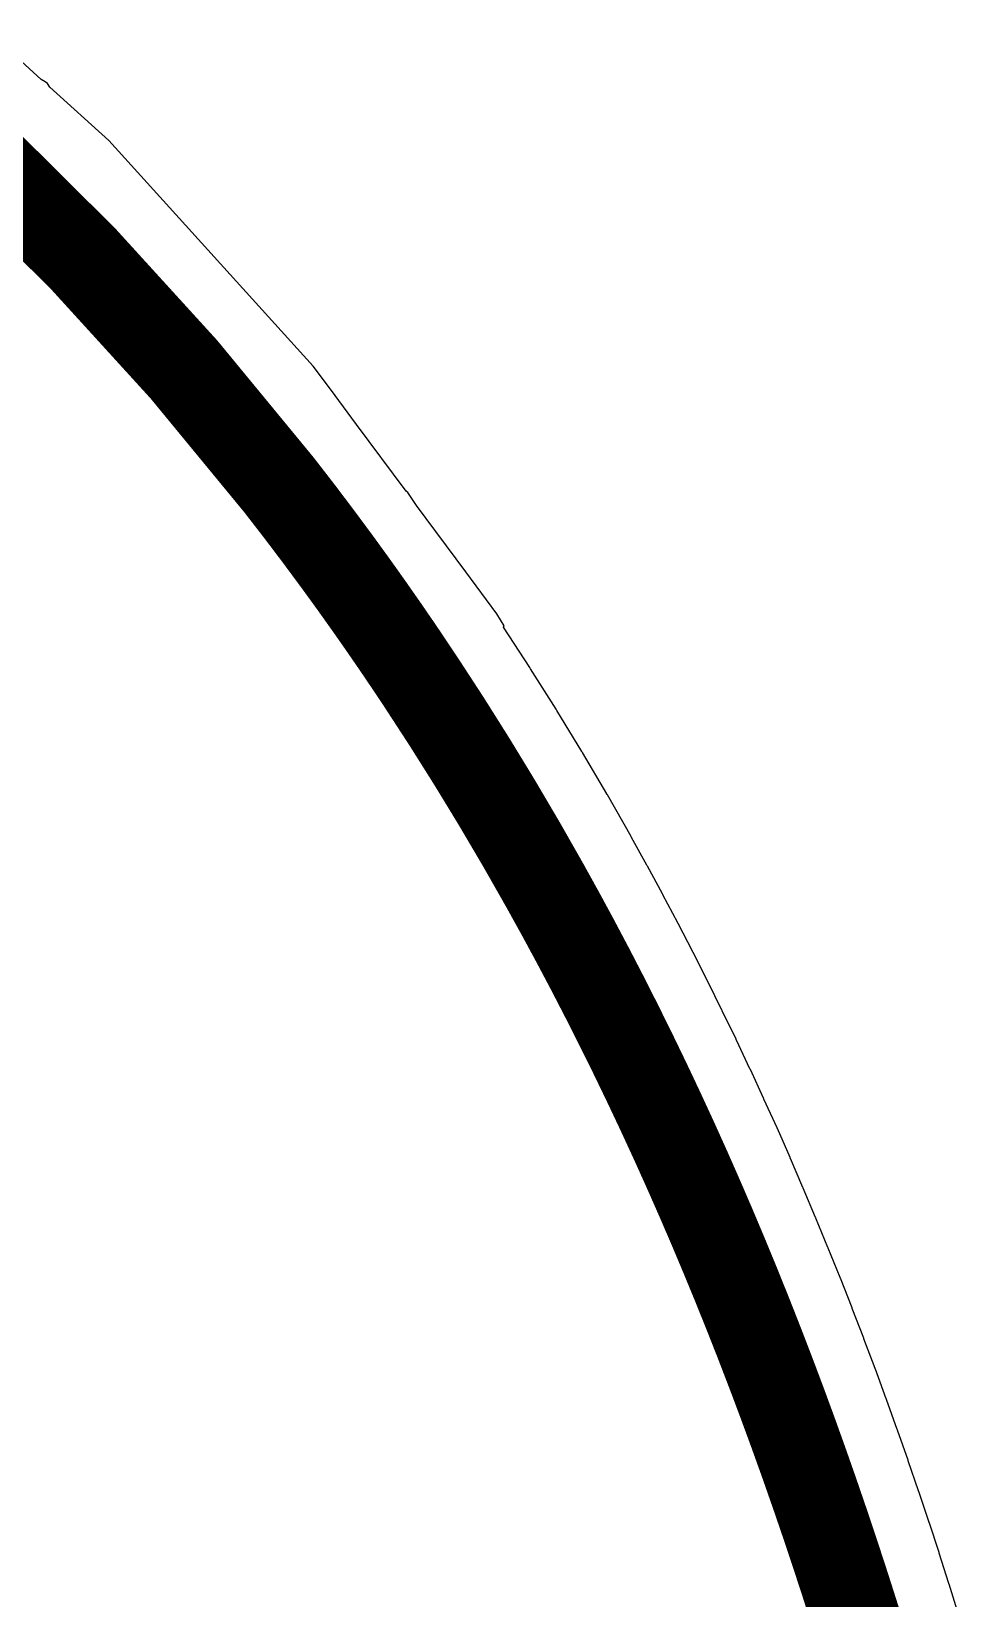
# Model space of a CAD drawing. Header units: millimetres. Extents: x -14 to 86, y -29 to 39.
# Drawn here: x 59.37 to 62.033, y -11.168 to -6.666 of the extents above; entities that cross this region are included whole.
import ezdxf

# ---------------------------------------------------------------- set-up
doc = ezdxf.new("R2010")
doc.units = ezdxf.units.MM
for name, color, linetype in [('BottomLayer', 5, 'Continuous'), ('KeepOutLayer', 6, 'Continuous'), ('Mechanical1', 6, 'Continuous'), ('TopLayer', 1, 'Continuous')]:
    doc.layers.add(name, color=color, linetype=linetype)

msp = doc.modelspace()

# ---------------------------------------------------------------- linework, layer by layer
at = {"layer": 'BottomLayer'}
for p, q in [((59.39857309999999, -6.803890379999999), (59.24630772, -6.66588456)), ((59.40955352, -6.8112259), (59.39857309999999, -6.803890379999999)), ((59.4095586, -6.81122082), (59.40955352, -6.8112259)), ((59.41621085999999, -6.81566328), (59.4095586, -6.81122082)), ((59.42353368, -6.826633539999999), (59.41621085999999, -6.81566328)), ((59.59239288, -6.97968124), (59.42353368, -6.826633539999999)), ((60.17944022, -7.62738632), (59.59239288, -6.97968124)), ((60.22906673999999, -7.69429754), (60.17944022, -7.62738632)), ((60.30397387999999, -7.79525492), (60.22906673999999, -7.69429754)), ((60.30397134, -7.795257459999999), (60.30397387999999, -7.79525492)), ((60.44608942, -7.9868776), (60.30397134, -7.795257459999999)), ((60.45153772, -7.99051742), (60.44608942, -7.9868776)), ((60.47651608, -8.02790368), (60.45153772, -7.99051742)), ((60.61803218, -8.21870848), (60.47651608, -8.02790368)), ((60.61807281999999, -8.21868054), (60.61803218, -8.21870848)), ((60.70737922, -8.339084159999999), (60.61807281999999, -8.21868054)), ((60.72824024000001, -8.373889779999999), (60.70737922, -8.339084159999999)), ((60.72664511999999, -8.37494388), (60.72824024000001, -8.373889779999999)), ((60.7263454, -8.37775312), (60.72664511999999, -8.37494388)), ((60.8015548, -8.4933028), (60.7263454, -8.37775312)), ((60.80237522, -8.49535004), (60.8015548, -8.4933028)), ((60.8038916, -8.496952779999999), (60.80237522, -8.49535004)), ((60.87718075999999, -8.613394), (60.8038916, -8.496952779999999)), ((60.87796054, -8.61542854), (60.87718075999999, -8.613394)), ((60.87943374, -8.61703382), (60.87796054, -8.61542854)), ((60.9508306, -8.734338639999999), (60.87943374, -8.61703382)), ((60.95156974, -8.73636048), (60.9508306, -8.734338639999999)), ((60.95299721999999, -8.737960679999999), (60.95156974, -8.73636048)), ((61.02253734, -8.856118939999998), (60.95299721999999, -8.737960679999999)), ((61.02323584, -8.858123), (61.02253734, -8.856118939999998)), ((61.02462014, -8.859720659999999), (61.02323584, -8.858123)), ((61.09233399999999, -8.97871966), (61.02462014, -8.859720659999999)), ((61.09288264, -8.98036812), (61.09233399999999, -8.97871966)), ((61.09400532, -8.98169654), (61.09288264, -8.98036812)), ((61.13815052, -9.06148556), (61.09400532, -8.98169654)), ((61.13856962, -9.062801279999999), (61.13815052, -9.06148556)), ((61.13944846, -9.06386046), (61.13856962, -9.062801279999999)), ((61.18280626, -9.144010159999999), (61.13944846, -9.06386046)), ((61.18320757999999, -9.1453081), (61.18280626, -9.144010159999999)), ((61.1840661, -9.14636474), (61.18320757999999, -9.1453081)), ((61.22664412, -9.22687258), (61.1840661, -9.14636474)), ((61.22702766, -9.22815782), (61.22664412, -9.22687258)), ((61.22786332, -9.2292043), (61.22702766, -9.22815782)), ((61.26967426, -9.31006012), (61.22786332, -9.2292043)), ((61.2700451, -9.311342819999998), (61.26967426, -9.31006012)), ((61.27086551999999, -9.31239184), (61.2700451, -9.311342819999998)), ((61.31191446, -9.39359818), (61.27086551999999, -9.31239184)), ((61.31226751999999, -9.3948631), (61.31191446, -9.39359818)), ((61.31306761999999, -9.3959045), (61.31226751999999, -9.3948631)), ((61.35336725999999, -9.47744866), (61.31306761999999, -9.3959045)), ((61.35370507999999, -9.478703419999999), (61.35336725999999, -9.47744866)), ((61.35448485999999, -9.479737199999999), (61.35370507999999, -9.478703419999999)), ((61.39404535999999, -9.56161918), (61.35448485999999, -9.479737199999999)), ((61.39436794, -9.5628587), (61.39404535999999, -9.56161918)), ((61.39512486, -9.56388232), (61.39436794, -9.5628587)), ((61.43395638, -9.646097039999999), (61.39512486, -9.56388232)), ((61.43426371999999, -9.647323859999998), (61.43395638, -9.646097039999999)), ((61.43501301999999, -9.6483551), (61.43426371999999, -9.647323859999998)), ((61.47312064, -9.73090002), (61.43501301999999, -9.6483551)), ((61.47341273999999, -9.73211414), (61.47312064, -9.73090002)), ((61.47413664, -9.7331276), (61.47341273999999, -9.73211414)), ((61.51153051999999, -9.815995099999999), (61.47413664, -9.7331276)), ((61.51180737999999, -9.81719144), (61.51153051999999, -9.815995099999999)), ((61.5125135, -9.81819728), (61.51180737999999, -9.81719144)), ((61.54920888, -9.90138228), (61.5125135, -9.81819728)), ((61.54947304, -9.902565919999999), (61.54920888, -9.90138228)), ((61.55016392, -9.90356922), (61.54947304, -9.902565919999999)), ((61.58616588, -9.987066639999998), (61.55016392, -9.90356922)), ((61.5864148, -9.98823504), (61.58616588, -9.987066639999998)), ((61.58708536, -9.989223099999998), (61.5864148, -9.98823504)), ((61.6224066, -10.07303294), (61.58708536, -9.989223099999998)), ((61.62264535999999, -10.07419372), (61.6224066, -10.07303294)), ((61.6232956, -10.07517162), (61.62264535999999, -10.07419372)), ((61.65794119999999, -10.15928372), (61.6232956, -10.07517162)), ((61.65816471999999, -10.1604191), (61.65794119999999, -10.15928372)), ((61.65880225999999, -10.16139446), (61.65816471999999, -10.1604191)), ((61.69278492, -10.24580882), (61.65880225999999, -10.16139446)), ((61.69299828, -10.24693404), (61.69278492, -10.24580882)), ((61.69361549999999, -10.2478967), (61.69299828, -10.24693404)), ((61.72694284, -10.3326057), (61.69361549999999, -10.2478967)), ((61.7271435, -10.33371314), (61.72694284, -10.3326057)), ((61.72774548, -10.33466818), (61.7271435, -10.33371314)), ((61.76042766, -10.41966928), (61.72774548, -10.33466818)), ((61.76061562, -10.4207564), (61.76042766, -10.41966928)), ((61.76119728, -10.42169366), (61.76061562, -10.4207564)), ((61.793247, -10.50697924), (61.76119728, -10.42169366)), ((61.7934248, -10.50806128), (61.793247, -10.50697924)), ((61.79399629999999, -10.508996), (61.7934248, -10.50806128)), ((61.8254161, -10.59456352), (61.79399629999999, -10.508996)), ((61.82558119999999, -10.59562016), (61.8254161, -10.59456352)), ((61.82612984, -10.59653202), (61.82558119999999, -10.59562016)), ((61.8569375, -10.6823764), (61.82612984, -10.59653202)), ((61.85709497999999, -10.68342542), (61.8569375, -10.6823764)), ((61.85763092, -10.68433474), (61.85709497999999, -10.68342542)), ((61.88782898, -10.7704509), (61.85763092, -10.68433474)), ((61.88797376, -10.77147198), (61.88782898, -10.7704509)), ((61.88849699999999, -10.77237114), (61.88797376, -10.77147198)), ((61.91809562, -10.85875146), (61.88849699999999, -10.77237114)), ((61.91823023999999, -10.8597573), (61.91809562, -10.85875146)), ((61.91873824, -10.86064376), (61.91823023999999, -10.8597573)), ((61.94775266, -10.94728824), (61.91873824, -10.86064376)), ((61.94787965999999, -10.94828646), (61.94775266, -10.94728824)), ((61.94836987999999, -10.94915768), (61.94787965999999, -10.94828646)), ((61.97680518, -11.03606378), (61.94836987999999, -10.94915768)), ((61.97692202, -11.0370366), (61.97680518, -11.03606378)), ((61.97739953999999, -11.03789766), (61.97692202, -11.0370366)), ((62.00526588, -11.12505268), (61.97739953999999, -11.03789766)), ((62.00537509999999, -11.1260128), (62.00526588, -11.12505268)), ((62.00583229999999, -11.126851), (62.00537509999999, -11.1260128)), ((62.03314238, -11.21425748), (62.00583229999999, -11.126851))]:
    msp.add_line(p, q, dxfattribs=at)
at = {"layer": 'KeepOutLayer', "const_width": 0.254}
for points in [[(59.214766, -7.017108139999999, -0.03740555069739566), (60.08157147999999, -7.969204279999999)], [(60.08157147999999, -7.969201739999999, -0.00802888836397019), (60.25010048, -8.19195466)], [(60.25010048, -8.19195466, -0.006576146277680436), (60.38426073999999, -8.38048108)], [(60.38426073999999, -8.38048362, -0.0051764673462738), (60.48758794, -8.533150319999999)]]:
    msp.add_lwpolyline(points, format="xyb", dxfattribs=at)
for points in [[(60.08157147999999, -7.969204279999999), (60.08157147999999, -7.969201739999999)], [(60.38426073999999, -8.38048362), (60.38426073999999, -8.38048108)], [(60.48758794, -8.533150319999999), (60.48759047999999, -8.533150319999999)], [(60.48759047999999, -8.533150319999999), (60.56279987999999, -8.64870254)], [(60.56279987999999, -8.64870254), (60.63608903999999, -8.76514122)], [(60.63608903999999, -8.76514122), (60.70748589999999, -8.882448579999998)], [(60.70748589999999, -8.882448579999998), (60.77702602, -9.00060938)], [(60.77702602, -9.00060938), (60.84473987999999, -9.11960838)], [(60.84473987999999, -9.11960838), (60.88888507999999, -9.199397399999999)], [(60.88888507999999, -9.199397399999999), (60.93224034, -9.2795471)], [(60.93224034, -9.2795471), (60.97481835999999, -9.36005494)], [(60.97481835999999, -9.36005494), (61.01662929999999, -9.44091076)], [(61.01662929999999, -9.44091076), (61.05767823999999, -9.52211456)], [(61.05767823999999, -9.52211456), (61.09797787999999, -9.603661259999999)], [(61.09797787999999, -9.603661259999999), (61.13753838, -9.68554578)], [(61.13753838, -9.68554578), (61.1763699, -9.7677605)], [(61.1763699, -9.7677605), (61.21447752, -9.85030542)], [(61.21447752, -9.85030542), (61.25187394, -9.93317292)], [(61.25187394, -9.93317292), (61.28856932, -10.01635792)], [(61.28856932, -10.01635792), (61.32457127999999, -10.09985788)], [(61.32457127999999, -10.09985788), (61.35989252, -10.18366772)], [(61.35989252, -10.18366772), (61.39453812, -10.26777982)], [(61.39453812, -10.26777982), (61.42852077999999, -10.35219418)], [(61.42852077999999, -10.35219418), (61.46184812, -10.43690318)], [(61.46184812, -10.43690318), (61.49453029999999, -10.52190428)], [(61.49453029999999, -10.52190428), (61.52658001999999, -10.60718986)], [(61.52658001999999, -10.60718986), (61.55799981999999, -10.69275738)], [(61.55799981999999, -10.69275738), (61.58880748, -10.77860176)], [(61.58880748, -10.77860176), (61.61900554, -10.86471792)], [(61.61900554, -10.86471792), (61.64860669999999, -10.95110078)], [(61.64860669999999, -10.95110078), (61.67762112, -11.03774526)], [(61.67762112, -11.03774526), (61.70605641999999, -11.12465136)], [(61.70605641999999, -11.12465136), (61.73392275999999, -11.21180892)], [(61.73392275999999, -11.21180892), (61.76123284, -11.2992154)]]:
    msp.add_lwpolyline(points, dxfattribs=at)
at = {"layer": 'KeepOutLayer', "const_width": 0.127}
for points in [[(60.01807148, -7.969201739999999, 1), (60.14507147999999, -7.969201739999999, 1)], [(60.01807148, -7.969201739999999, 1), (60.14507147999999, -7.969201739999999, 1)], [(60.01807148, -7.969204279999999, 1), (60.14507147999999, -7.969204279999999, 1)], [(60.01807148, -7.969204279999999, 1), (60.14507147999999, -7.969204279999999, 1)], [(60.18660048, -8.19195466, 1), (60.31360048, -8.19195466, 1)], [(60.18660048, -8.19195466, 1), (60.31360048, -8.19195466, 1)], [(60.32076074, -8.38048108, 1), (60.44776073999999, -8.38048108, 1)], [(60.32076074, -8.38048108, 1), (60.44776073999999, -8.38048108, 1)], [(60.32076074, -8.38048362, 1), (60.44776073999999, -8.38048362, 1)], [(60.32076074, -8.38048362, 1), (60.44776073999999, -8.38048362, 1)], [(60.42408794, -8.533150319999999, 1), (60.55108794, -8.533150319999999, 1)], [(60.42408794, -8.533150319999999, 1), (60.55108794, -8.533150319999999, 1)], [(60.42409048, -8.533150319999999, 1), (60.55109047999999, -8.533150319999999, 1)], [(60.42409048, -8.533150319999999, 1), (60.55109047999999, -8.533150319999999, 1)], [(60.49929988, -8.64870254, 1), (60.62629988, -8.64870254, 1)], [(60.49929988, -8.64870254, 1), (60.62629988, -8.64870254, 1)], [(60.57258903999999, -8.76514122, 1), (60.69958904, -8.76514122, 1)], [(60.57258903999999, -8.76514122, 1), (60.69958904, -8.76514122, 1)], [(60.6439859, -8.882448579999998, 1), (60.77098589999999, -8.882448579999998, 1)], [(60.6439859, -8.882448579999998, 1), (60.77098589999999, -8.882448579999998, 1)], [(60.71352602, -9.00060938, 1), (60.84052602, -9.00060938, 1)], [(60.71352602, -9.00060938, 1), (60.84052602, -9.00060938, 1)], [(60.78123987999999, -9.11960838, 1), (60.90823987999999, -9.11960838, 1)], [(60.78123987999999, -9.11960838, 1), (60.90823987999999, -9.11960838, 1)], [(60.82538508, -9.199397399999999, 1), (60.95238507999999, -9.199397399999999, 1)], [(60.82538508, -9.199397399999999, 1), (60.95238507999999, -9.199397399999999, 1)], [(60.86874033999999, -9.2795471, 1), (60.99574034, -9.2795471, 1)], [(60.86874033999999, -9.2795471, 1), (60.99574034, -9.2795471, 1)], [(60.91131836, -9.36005494, 1), (61.03831835999999, -9.36005494, 1)], [(60.91131836, -9.36005494, 1), (61.03831835999999, -9.36005494, 1)], [(60.95312929999999, -9.44091076, 1), (61.0801293, -9.44091076, 1)], [(60.95312929999999, -9.44091076, 1), (61.0801293, -9.44091076, 1)], [(60.99417824, -9.52211456, 1), (61.12117823999999, -9.52211456, 1)], [(60.99417824, -9.52211456, 1), (61.12117823999999, -9.52211456, 1)], [(61.03447788, -9.603661259999999, 1), (61.16147787999999, -9.603661259999999, 1)], [(61.03447788, -9.603661259999999, 1), (61.16147787999999, -9.603661259999999, 1)], [(61.07403838, -9.68554578, 1), (61.20103837999999, -9.68554578, 1)], [(61.07403838, -9.68554578, 1), (61.20103837999999, -9.68554578, 1)], [(61.1128699, -9.7677605, 1), (61.2398699, -9.7677605, 1)], [(61.1128699, -9.7677605, 1), (61.2398699, -9.7677605, 1)], [(61.15097752, -9.85030542, 1), (61.27797751999999, -9.85030542, 1)], [(61.15097752, -9.85030542, 1), (61.27797751999999, -9.85030542, 1)], [(61.18837394, -9.93317292, 1), (61.31537394, -9.93317292, 1)], [(61.18837394, -9.93317292, 1), (61.31537394, -9.93317292, 1)], [(61.22506932, -10.01635792, 1), (61.35206932, -10.01635792, 1)], [(61.22506932, -10.01635792, 1), (61.35206932, -10.01635792, 1)], [(61.26107128, -10.09985788, 1), (61.38807127999999, -10.09985788, 1)], [(61.26107128, -10.09985788, 1), (61.38807127999999, -10.09985788, 1)], [(61.29639252, -10.18366772, 1), (61.42339251999999, -10.18366772, 1)], [(61.29639252, -10.18366772, 1), (61.42339251999999, -10.18366772, 1)], [(61.33103812, -10.26777982, 1), (61.45803812, -10.26777982, 1)], [(61.33103812, -10.26777982, 1), (61.45803812, -10.26777982, 1)], [(61.36502077999999, -10.35219418, 1), (61.49202077999999, -10.35219418, 1)], [(61.36502077999999, -10.35219418, 1), (61.49202077999999, -10.35219418, 1)], [(61.39834811999999, -10.43690318, 1), (61.52534812, -10.43690318, 1)], [(61.39834811999999, -10.43690318, 1), (61.52534812, -10.43690318, 1)], [(61.4310303, -10.52190428, 1), (61.5580303, -10.52190428, 1)], [(61.4310303, -10.52190428, 1), (61.5580303, -10.52190428, 1)], [(61.46308001999999, -10.60718986, 1), (61.59008002, -10.60718986, 1)], [(61.46308001999999, -10.60718986, 1), (61.59008002, -10.60718986, 1)], [(61.49449981999999, -10.69275738, 1), (61.62149982, -10.69275738, 1)], [(61.49449981999999, -10.69275738, 1), (61.62149982, -10.69275738, 1)], [(61.52530748, -10.77860176, 1), (61.65230748, -10.77860176, 1)], [(61.52530748, -10.77860176, 1), (61.65230748, -10.77860176, 1)], [(61.55550553999999, -10.86471792, 1), (61.68250553999999, -10.86471792, 1)], [(61.55550553999999, -10.86471792, 1), (61.68250553999999, -10.86471792, 1)], [(61.5851067, -10.95110078, 1), (61.71210669999999, -10.95110078, 1)], [(61.5851067, -10.95110078, 1), (61.71210669999999, -10.95110078, 1)], [(61.61412112, -11.03774526, 1), (61.74112112, -11.03774526, 1)], [(61.61412112, -11.03774526, 1), (61.74112112, -11.03774526, 1)], [(61.64255641999999, -11.12465136, 1), (61.76955642, -11.12465136, 1)], [(61.64255641999999, -11.12465136, 1), (61.76955642, -11.12465136, 1)], [(61.67042275999999, -11.21180892, 1), (61.79742276, -11.21180892, 1)], [(61.67042275999999, -11.21180892, 1), (61.79742276, -11.21180892, 1)]]:
    msp.add_lwpolyline(points, format="xyb", close=True, dxfattribs=at)
at = {"layer": 'Mechanical1', "const_width": 0.02269998}
for points in [[(59.214766, -7.017108139999999, -0.03740555069739553), (60.08157147999999, -7.969204279999999)], [(60.08157147999999, -7.969201739999999, -0.008028888363970551), (60.25010048, -8.19195466)], [(60.25010048, -8.19195466, -0.00657614627768038), (60.38426073999999, -8.38048108)], [(60.38426073999999, -8.38048362, -0.005176467346274161), (60.48758794, -8.533150319999999)]]:
    msp.add_lwpolyline(points, format="xyb", dxfattribs=at)
at = {"layer": 'Mechanical1', "const_width": 0.01134872}
for points in [[(60.07589711999999, -7.969201739999999, 1), (60.08724584, -7.969201739999999, 1)], [(60.07589711999999, -7.969204279999999, 1), (60.08724584, -7.969204279999999, 1)], [(60.24442612, -8.19195466, 1), (60.25577483999999, -8.19195466, 1)], [(60.24442612, -8.19195466, 1), (60.25577483999999, -8.19195466, 1)], [(60.37858638, -8.38048108, 1), (60.3899351, -8.38048108, 1)], [(60.37858638, -8.38048362, 1), (60.3899351, -8.38048362, 1)], [(60.48191357999999, -8.533150319999999, 1), (60.4932623, -8.533150319999999, 1)], [(60.48191612, -8.533150319999999, 1), (60.49326483999999, -8.533150319999999, 1)], [(60.55712552, -8.64870254, 1), (60.56847423999999, -8.64870254, 1)], [(60.55712552, -8.64870254, 1), (60.56847423999999, -8.64870254, 1)], [(60.63041467999999, -8.76514122, 1), (60.6417634, -8.76514122, 1)], [(60.63041467999999, -8.76514122, 1), (60.6417634, -8.76514122, 1)], [(60.70181153999999, -8.882448579999998, 1), (60.71316026, -8.882448579999998, 1)], [(60.70181153999999, -8.882448579999998, 1), (60.71316026, -8.882448579999998, 1)], [(60.77135165999999, -9.00060938, 1), (60.78270037999999, -9.00060938, 1)], [(60.77135165999999, -9.00060938, 1), (60.78270037999999, -9.00060938, 1)], [(60.83906552, -9.11960838, 1), (60.85041424, -9.11960838, 1)], [(60.83906552, -9.11960838, 1), (60.85041424, -9.11960838, 1)], [(60.88321071999999, -9.199397399999999, 1), (60.89455944, -9.199397399999999, 1)], [(60.88321071999999, -9.199397399999999, 1), (60.89455944, -9.199397399999999, 1)], [(60.92656597999999, -9.2795471, 1), (60.9379147, -9.2795471, 1)], [(60.92656597999999, -9.2795471, 1), (60.9379147, -9.2795471, 1)], [(60.969144, -9.36005494, 1), (60.98049271999999, -9.36005494, 1)], [(60.969144, -9.36005494, 1), (60.98049271999999, -9.36005494, 1)], [(61.01095494, -9.44091076, 1), (61.02230366, -9.44091076, 1)], [(61.01095494, -9.44091076, 1), (61.02230366, -9.44091076, 1)], [(61.05200388, -9.52211456, 1), (61.06335259999999, -9.52211456, 1)], [(61.05200388, -9.52211456, 1), (61.06335259999999, -9.52211456, 1)], [(61.09230351999999, -9.603661259999999, 1), (61.10365223999999, -9.603661259999999, 1)], [(61.09230351999999, -9.603661259999999, 1), (61.10365223999999, -9.603661259999999, 1)], [(61.13186402, -9.68554578, 1), (61.14321274, -9.68554578, 1)], [(61.13186402, -9.68554578, 1), (61.14321274, -9.68554578, 1)], [(61.17069554, -9.7677605, 1), (61.18204425999999, -9.7677605, 1)], [(61.17069554, -9.7677605, 1), (61.18204425999999, -9.7677605, 1)], [(61.20880316, -9.85030542, 1), (61.22015188, -9.85030542, 1)], [(61.20880316, -9.85030542, 1), (61.22015188, -9.85030542, 1)], [(61.24619957999999, -9.93317292, 1), (61.2575483, -9.93317292, 1)], [(61.24619957999999, -9.93317292, 1), (61.2575483, -9.93317292, 1)], [(61.28289496, -10.01635792, 1), (61.29424367999999, -10.01635792, 1)], [(61.28289496, -10.01635792, 1), (61.29424367999999, -10.01635792, 1)], [(61.31889691999999, -10.09985788, 1), (61.33024564, -10.09985788, 1)], [(61.31889691999999, -10.09985788, 1), (61.33024564, -10.09985788, 1)], [(61.35421816, -10.18366772, 1), (61.36556688, -10.18366772, 1)], [(61.35421816, -10.18366772, 1), (61.36556688, -10.18366772, 1)], [(61.38886375999999, -10.26777982, 1), (61.40021248, -10.26777982, 1)], [(61.38886375999999, -10.26777982, 1), (61.40021248, -10.26777982, 1)], [(61.42284642, -10.35219418, 1), (61.43419513999999, -10.35219418, 1)], [(61.42284642, -10.35219418, 1), (61.43419513999999, -10.35219418, 1)], [(61.45617375999999, -10.43690318, 1), (61.46752248, -10.43690318, 1)], [(61.45617375999999, -10.43690318, 1), (61.46752248, -10.43690318, 1)], [(61.48885593999999, -10.52190428, 1), (61.50020466, -10.52190428, 1)], [(61.48885593999999, -10.52190428, 1), (61.50020466, -10.52190428, 1)], [(61.52090566, -10.60718986, 1), (61.53225438, -10.60718986, 1)], [(61.52090566, -10.60718986, 1), (61.53225438, -10.60718986, 1)], [(61.55232546, -10.69275738, 1), (61.56367417999999, -10.69275738, 1)], [(61.55232546, -10.69275738, 1), (61.56367417999999, -10.69275738, 1)], [(61.58313312, -10.77860176, 1), (61.59448183999999, -10.77860176, 1)], [(61.58313312, -10.77860176, 1), (61.59448183999999, -10.77860176, 1)], [(61.61333118, -10.86471792, 1), (61.6246799, -10.86471792, 1)], [(61.61333118, -10.86471792, 1), (61.6246799, -10.86471792, 1)], [(61.64293234, -10.95110078, 1), (61.65428106, -10.95110078, 1)], [(61.64293234, -10.95110078, 1), (61.65428106, -10.95110078, 1)], [(61.67194675999999, -11.03774526, 1), (61.68329548, -11.03774526, 1)], [(61.67194675999999, -11.03774526, 1), (61.68329548, -11.03774526, 1)], [(61.70038206, -11.12465136, 1), (61.71173078, -11.12465136, 1)], [(61.70038206, -11.12465136, 1), (61.71173078, -11.12465136, 1)]]:
    msp.add_lwpolyline(points, format="xyb", close=True, dxfattribs=at)
at = {"layer": 'Mechanical1', "const_width": 0.02269998}
for points in [[(60.48759047999999, -8.533150319999999), (60.56279987999999, -8.64870254)], [(60.56279987999999, -8.64870254), (60.63608903999999, -8.76514122)], [(60.63608903999999, -8.76514122), (60.70748589999999, -8.882448579999998)], [(60.70748589999999, -8.882448579999998), (60.77702602, -9.00060938)], [(60.77702602, -9.00060938), (60.84473987999999, -9.11960838)], [(60.84473987999999, -9.11960838), (60.88888507999999, -9.199397399999999)], [(60.88888507999999, -9.199397399999999), (60.93224034, -9.2795471)], [(60.93224034, -9.2795471), (60.97481835999999, -9.36005494)], [(60.97481835999999, -9.36005494), (61.01662929999999, -9.44091076)], [(61.01662929999999, -9.44091076), (61.05767823999999, -9.52211456)], [(61.05767823999999, -9.52211456), (61.09797787999999, -9.603661259999999)], [(61.09797787999999, -9.603661259999999), (61.13753838, -9.68554578)], [(61.13753838, -9.68554578), (61.1763699, -9.7677605)], [(61.1763699, -9.7677605), (61.21447752, -9.85030542)], [(61.21447752, -9.85030542), (61.25187394, -9.93317292)], [(61.25187394, -9.93317292), (61.28856932, -10.01635792)], [(61.28856932, -10.01635792), (61.32457127999999, -10.09985788)], [(61.32457127999999, -10.09985788), (61.35989252, -10.18366772)], [(61.35989252, -10.18366772), (61.39453812, -10.26777982)], [(61.39453812, -10.26777982), (61.42852077999999, -10.35219418)], [(61.42852077999999, -10.35219418), (61.46184812, -10.43690318)], [(61.46184812, -10.43690318), (61.49453029999999, -10.52190428)], [(61.49453029999999, -10.52190428), (61.52658001999999, -10.60718986)], [(61.52658001999999, -10.60718986), (61.55799981999999, -10.69275738)], [(61.55799981999999, -10.69275738), (61.58880748, -10.77860176)], [(61.58880748, -10.77860176), (61.61900554, -10.86471792)], [(61.61900554, -10.86471792), (61.64860669999999, -10.95110078)], [(61.64860669999999, -10.95110078), (61.67762112, -11.03774526)], [(61.67762112, -11.03774526), (61.70605641999999, -11.12465136)], [(61.70605641999999, -11.12465136), (61.73392275999999, -11.21180892)]]:
    msp.add_lwpolyline(points, dxfattribs=at)
at = {"layer": 'TopLayer'}
for p, q in [((59.39857309999999, -6.803890379999999), (59.24630772, -6.66588456)), ((59.40955352, -6.8112259), (59.39857309999999, -6.803890379999999)), ((59.4095586, -6.81122082), (59.40955352, -6.8112259)), ((59.41621085999999, -6.81566328), (59.4095586, -6.81122082)), ((59.42353368, -6.826633539999999), (59.41621085999999, -6.81566328)), ((59.59239288, -6.97968124), (59.42353368, -6.826633539999999)), ((60.17944022, -7.62738632), (59.59239288, -6.97968124)), ((60.22906673999999, -7.69429754), (60.17944022, -7.62738632)), ((60.30397387999999, -7.79525492), (60.22906673999999, -7.69429754)), ((60.30397134, -7.795257459999999), (60.30397387999999, -7.79525492)), ((60.44608942, -7.9868776), (60.30397134, -7.795257459999999)), ((60.45153772, -7.99051742), (60.44608942, -7.9868776)), ((60.47651608, -8.02790368), (60.45153772, -7.99051742)), ((60.61803218, -8.21870848), (60.47651608, -8.02790368)), ((60.61807281999999, -8.21868054), (60.61803218, -8.21870848)), ((60.70737922, -8.339084159999999), (60.61807281999999, -8.21868054)), ((60.72824024000001, -8.373889779999999), (60.70737922, -8.339084159999999)), ((60.72664511999999, -8.37494388), (60.72824024000001, -8.373889779999999)), ((60.7263454, -8.37775312), (60.72664511999999, -8.37494388)), ((60.8015548, -8.4933028), (60.7263454, -8.37775312)), ((60.80237522, -8.49535004), (60.8015548, -8.4933028)), ((60.8038916, -8.496952779999999), (60.80237522, -8.49535004)), ((60.87718075999999, -8.613394), (60.8038916, -8.496952779999999)), ((60.87796054, -8.61542854), (60.87718075999999, -8.613394)), ((60.87943374, -8.61703382), (60.87796054, -8.61542854)), ((60.9508306, -8.734338639999999), (60.87943374, -8.61703382)), ((60.95156974, -8.73636048), (60.9508306, -8.734338639999999)), ((60.95299721999999, -8.737960679999999), (60.95156974, -8.73636048)), ((61.02253734, -8.856118939999998), (60.95299721999999, -8.737960679999999)), ((61.02323584, -8.858123), (61.02253734, -8.856118939999998)), ((61.02462014, -8.859720659999999), (61.02323584, -8.858123)), ((61.09233399999999, -8.97871966), (61.02462014, -8.859720659999999)), ((61.09288264, -8.98036812), (61.09233399999999, -8.97871966)), ((61.09400532, -8.98169654), (61.09288264, -8.98036812)), ((61.13815052, -9.06148556), (61.09400532, -8.98169654)), ((61.13856962, -9.062801279999999), (61.13815052, -9.06148556)), ((61.13944846, -9.06386046), (61.13856962, -9.062801279999999)), ((61.18280626, -9.144010159999999), (61.13944846, -9.06386046)), ((61.18320757999999, -9.1453081), (61.18280626, -9.144010159999999)), ((61.1840661, -9.14636474), (61.18320757999999, -9.1453081)), ((61.22664412, -9.22687258), (61.1840661, -9.14636474)), ((61.22702766, -9.22815782), (61.22664412, -9.22687258)), ((61.22786332, -9.2292043), (61.22702766, -9.22815782)), ((61.26967426, -9.31006012), (61.22786332, -9.2292043)), ((61.2700451, -9.311342819999998), (61.26967426, -9.31006012)), ((61.27086551999999, -9.31239184), (61.2700451, -9.311342819999998)), ((61.31191446, -9.39359818), (61.27086551999999, -9.31239184)), ((61.31226751999999, -9.3948631), (61.31191446, -9.39359818)), ((61.31306761999999, -9.3959045), (61.31226751999999, -9.3948631)), ((61.35336725999999, -9.47744866), (61.31306761999999, -9.3959045)), ((61.35370507999999, -9.478703419999999), (61.35336725999999, -9.47744866)), ((61.35448485999999, -9.479737199999999), (61.35370507999999, -9.478703419999999)), ((61.39404535999999, -9.56161918), (61.35448485999999, -9.479737199999999)), ((61.39436794, -9.5628587), (61.39404535999999, -9.56161918)), ((61.39512486, -9.56388232), (61.39436794, -9.5628587)), ((61.43395638, -9.646097039999999), (61.39512486, -9.56388232)), ((61.43426371999999, -9.647323859999998), (61.43395638, -9.646097039999999)), ((61.43501301999999, -9.6483551), (61.43426371999999, -9.647323859999998)), ((61.47312064, -9.73090002), (61.43501301999999, -9.6483551)), ((61.47341273999999, -9.73211414), (61.47312064, -9.73090002)), ((61.47413664, -9.7331276), (61.47341273999999, -9.73211414)), ((61.51153051999999, -9.815995099999999), (61.47413664, -9.7331276)), ((61.51180737999999, -9.81719144), (61.51153051999999, -9.815995099999999)), ((61.5125135, -9.81819728), (61.51180737999999, -9.81719144)), ((61.54920888, -9.90138228), (61.5125135, -9.81819728)), ((61.54947304, -9.902565919999999), (61.54920888, -9.90138228)), ((61.55016392, -9.90356922), (61.54947304, -9.902565919999999)), ((61.58616588, -9.987066639999998), (61.55016392, -9.90356922)), ((61.5864148, -9.98823504), (61.58616588, -9.987066639999998)), ((61.58708536, -9.989223099999998), (61.5864148, -9.98823504)), ((61.6224066, -10.07303294), (61.58708536, -9.989223099999998)), ((61.62264535999999, -10.07419372), (61.6224066, -10.07303294)), ((61.6232956, -10.07517162), (61.62264535999999, -10.07419372)), ((61.65794119999999, -10.15928372), (61.6232956, -10.07517162)), ((61.65816471999999, -10.1604191), (61.65794119999999, -10.15928372)), ((61.65880225999999, -10.16139446), (61.65816471999999, -10.1604191)), ((61.69278492, -10.24580882), (61.65880225999999, -10.16139446)), ((61.69299828, -10.24693404), (61.69278492, -10.24580882)), ((61.69361549999999, -10.2478967), (61.69299828, -10.24693404)), ((61.72694284, -10.3326057), (61.69361549999999, -10.2478967)), ((61.7271435, -10.33371314), (61.72694284, -10.3326057)), ((61.72774548, -10.33466818), (61.7271435, -10.33371314)), ((61.76042766, -10.41966928), (61.72774548, -10.33466818)), ((61.76061562, -10.4207564), (61.76042766, -10.41966928)), ((61.76119728, -10.42169366), (61.76061562, -10.4207564)), ((61.793247, -10.50697924), (61.76119728, -10.42169366)), ((61.7934248, -10.50806128), (61.793247, -10.50697924)), ((61.79399629999999, -10.508996), (61.7934248, -10.50806128)), ((61.8254161, -10.59456352), (61.79399629999999, -10.508996)), ((61.82558119999999, -10.59562016), (61.8254161, -10.59456352)), ((61.82612984, -10.59653202), (61.82558119999999, -10.59562016)), ((61.8569375, -10.6823764), (61.82612984, -10.59653202)), ((61.85709497999999, -10.68342542), (61.8569375, -10.6823764)), ((61.85763092, -10.68433474), (61.85709497999999, -10.68342542)), ((61.88782898, -10.7704509), (61.85763092, -10.68433474)), ((61.88797376, -10.77147198), (61.88782898, -10.7704509)), ((61.88849699999999, -10.77237114), (61.88797376, -10.77147198)), ((61.91809562, -10.85875146), (61.88849699999999, -10.77237114)), ((61.91823023999999, -10.8597573), (61.91809562, -10.85875146)), ((61.91873824, -10.86064376), (61.91823023999999, -10.8597573)), ((61.94775266, -10.94728824), (61.91873824, -10.86064376)), ((61.94787965999999, -10.94828646), (61.94775266, -10.94728824)), ((61.94836987999999, -10.94915768), (61.94787965999999, -10.94828646)), ((61.97680518, -11.03606378), (61.94836987999999, -10.94915768)), ((61.97692202, -11.0370366), (61.97680518, -11.03606378)), ((61.97739953999999, -11.03789766), (61.97692202, -11.0370366)), ((62.00526588, -11.12505268), (61.97739953999999, -11.03789766)), ((62.00537509999999, -11.1260128), (62.00526588, -11.12505268)), ((62.00583229999999, -11.126851), (62.00537509999999, -11.1260128)), ((62.03314238, -11.21425748), (62.00583229999999, -11.126851))]:
    msp.add_line(p, q, dxfattribs=at)

doc.saveas('drawing.dxf')
